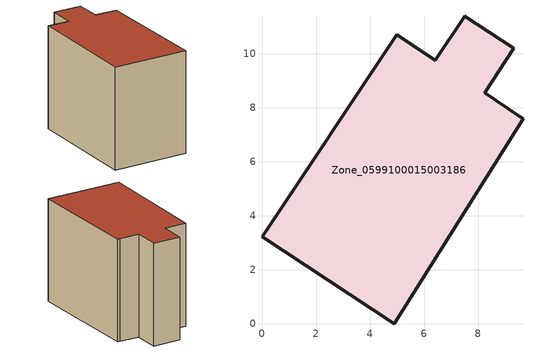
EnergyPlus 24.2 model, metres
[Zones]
Zone_0599100015003186
 floor ground (C_G): 9.66,7.59 4.9,0 0,3.22 4.99,10.7 6.42,9.76 7.5,11.39 9.31,10.2 8.24,8.56 9.52,7.68 z0.91
 wall outside (C_F): 9.31,10.2 7.5,11.39 6.42,9.76 4.99,10.7 0,3.22 4.9,0 9.66,7.59 9.52,7.68 8.24,8.56 9.31,10.2 z0.91:8.75
 roof outside (C_R): 4.9,0 9.66,7.59 9.52,7.68 8.24,8.56 9.31,10.2 7.5,11.39 6.42,9.76 4.99,10.7 0,3.22 z8.75
[BUILDING]
Pand.0599100015003186: North Axis=0; Terrain=City; Loads Convergence Tolerance Value=0.04; Temperature Convergence Tolerance Value=0.4; Solar Distribution=FullExterior; Maximum Number of Warmup Days=25; Minimum Number of Warmup Days=1
[Site:Location]
Rotterdam.The.Hague.AP_ZH_NLD Design_Conditions: Latitude=51.96; Longitude=4.45; Time Zone=1; Elevation=-4.5
[SITE:GROUNDTEMPERATURE:BUILDINGSURFACE]
18, 18, 18, 18, 18, 18, 18, 18, 18, 18, 18, 18
[MATERIAL] Thermal Absorptance=0.9; Solar Absorptance=0.7; Visible Absorptance=0.7
Name | Roughness | Thickness | Conductivity | Density | Specific Heat
G.TI.1965-1974 | MediumSmooth | 0.15 | 0.882353 | 540 | 1210
F.TI.1965-1974 | Rough | 0.3 | 0.697674 | 1920 | 840
R.TI.1965-1974 | MediumRough | 0.2 | 0.232558 | 1500 | 1000
[CONSTRUCTION]
C_G: G.TI.1965-1974
C_F: F.TI.1965-1974
C_R: R.TI.1965-1974
[ZONE]
Zone_0599100015003186: Type=1; Multiplier=1; Ceiling Height=Autocalculate; Volume=Autocalculate; Floor Area=autocalculate; Part of Total Floor Area=Yes
[ZONEINFILTRATION:DESIGNFLOWRATE]
Infil_Zone_0599100015003186: Zone or ZoneList or Space or SpaceList=Zone_0599100015003186; Schedule=AlwaysOn; Design Flow Rate Calculation Method=Flow/Area; Flow Rate per Floor Area=0.003; Constant Term Coefficient=1; Temperature Term Coefficient=0; Velocity Term Coefficient=0; Velocity Squared Term Coefficient=0
[HVACTEMPLATE:ZONE:IDEALLOADSAIRSYSTEM]
Zone_0599100015003186: Maximum Heating Supply Air Temperature=50; Minimum Cooling Supply Air Temperature=13; Maximum Heating Supply Air Humidity Ratio=0.0156; Minimum Cooling Supply Air Humidity Ratio=0.0077; Heating Limit=NoLimit; Cooling Limit=NoLimit; Dehumidification Control Type=ConstantSensibleHeatRatio; Cooling Sensible Heat Ratio=0.7; Dehumidification Setpoint=60; Humidification Control Type=None; Humidification Setpoint=30; Outdoor Air Method=None; Outdoor Air Flow Rate per Person=0.00944; Outdoor Air Flow Rate per Zone Floor Area=0; Outdoor Air Flow Rate per Zone=0; Demand Controlled Ventilation Type=None; Outdoor Air Economizer Type=NoEconomizer; Heat Recovery Type=None; Sensible Heat Recovery Effectiveness=0.7; Latent Heat Recovery Effectiveness=0.65
[ZONECONTROL:THERMOSTAT]
ThermostatControl_Zone_0599100015003186: Zone or ZoneList=Zone_0599100015003186; Control Type Schedule=DualSetpointControlType; Control 1=Thermostat_Zone_0599100015003186; Temperature Difference Between Cutout And Setpoint=0
[THERMOSTATSETPOINT:DUALSETPOINT]
Thermostat_Zone_0599100015003186: Heating Setpoint Temperature Schedule=HeatingSetpoint_Zone_0599100015003186; Cooling Setpoint Temperature Schedule=CoolingSetpoint_Zone_0599100015003186
[SCHEDULE:COMPACT]
HeatingSetpoint_Zone_0599100015003186: Through: 12/31, For: AllDays, Until: 24:00, 21
CoolingSetpoint_Zone_0599100015003186: Through: 12/31, For: AllDays, Until: 24:00, 24
DualSetpointControlType: Through: 12/31, For: AllDays, Until: 24:00, 4
AlwaysOn: Through: 12/31, For: AllDays, Until: 24:00, 1
